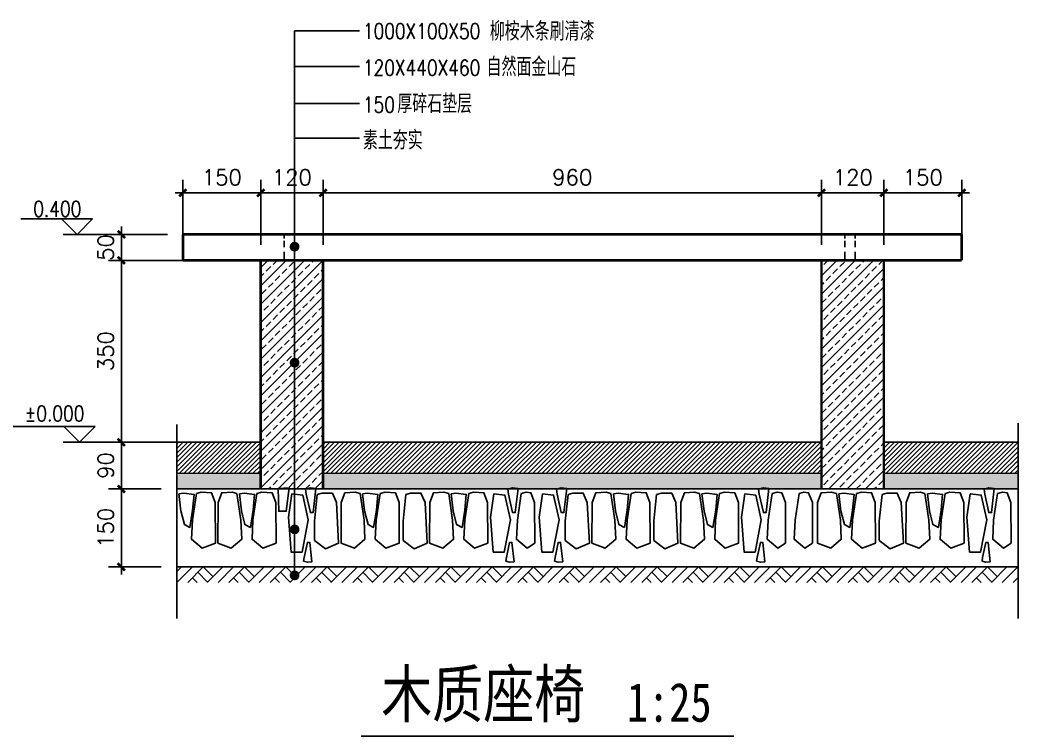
# Model space of a CAD drawing. Extents: x 1035948 to 1665131, y -158296 to 142149.
# Drawn here: x 1200667 to 1202591, y 12852 to 14230 of the extents above; entities that cross this region are included whole.
import ezdxf
from ezdxf.enums import TextEntityAlignment as Align

# ---------------------------------------------------------------- set-up
doc = ezdxf.new("R2010")
doc.units = 0
doc.header["$LTSCALE"] = 200
doc.header["$MEASUREMENT"] = 0
doc.layers.get('0').update_dxf_attribs({"linetype": 'CONTINUOUS'})
doc.layers.get('DEFPOINTS').update_dxf_attribs({"linetype": 'CONTINUOUS'})
for name, color, linetype in [('HATCH', 7, 'CONTINUOUS'), ('LAYER5', 5, 'CONTINUOUS'), ('PUB_DIM', 3, 'CONTINUOUS'), ('PUB_TEXT', 7, 'CONTINUOUS'), ('PUB_WALL', 255, 'CONTINUOUS'), ('WALL', 7, 'CONTINUOUS'), ('ZUODENG', 2, 'CONTINUOUS')]:
    doc.layers.add(name, color=color, linetype=linetype)
doc.styles.add('_SIMPLEX', font='SIMPLEX.shx', dxfattribs={"width": 0.6})
doc.styles.add('DIM_FONT', font='SIMPLEX.shx', dxfattribs={"width": 0.8})
doc.styles.add('HZ', font='simplex.shx', dxfattribs={"bigfont": 'hztxt.shx'})
doc.styles.add('仿宋', font='simfang0.ttf')
doc.dimstyles.new('DIMN10', dxfattribs={"dimscale": 0.1, "dimtxt": 300, "dimasz": 1, "dimexe": 250, "dimexo": 300, "dimgap": 150, "dimtad": 1, "dimdec": 0, "dimzin": 0, "dimdsep": 46, "dimtxsty": 'DIM_FONT', "dimblk": '_DIMX', "dimcen": 0.09, "dimclrt": 7, "dimadec": 0, "dimazin": 0, "dimtfac": 1, "dimtdec": 0, "dimtix": 1, "dimtmove": 2, "dimatfit": 3, "dimldrblk": '_DIMX', "dimfxl": 0, "dimtolj": 1, "dimtzin": 0, "dimarcsym": 0})

# ---------------------------------------------------------------- blocks, each defined once
blk = doc.blocks.new('_DIMX')
blk.add_line((-150, 0), (150, 0))
at = {"const_width": 50}
blk.add_lwpolyline([(-70, -70), (70, 70)], dxfattribs=at)
blk = doc.blocks.new('*D686')
at = {"layer": 'DEFPOINTS', "color": 0}
for p in [(1200969.1, 13417.3), (1200862.3, 13327.3), (1200969.1, 13327.3)]:
    blk.add_point(p, dxfattribs=at)
at = {"layer": 'PUB_DIM', "color": 0, "lineweight": -2}
for p, q in [((1200939.1, 13417.3), (1200837.3, 13417.3)), ((1200862.3, 13417.2), (1200862.3, 13327.4)), ((1200939.1, 13327.3), (1200837.3, 13327.3))]:
    blk.add_line(p, q, dxfattribs=at)
at = {"layer": 'PUB_DIM', "color": 0, "lineweight": -2, "xscale": 0.1, "yscale": 0.1, "zscale": 0.1}
for p, rotation in [((1200862.3, 13417.3), 90.00000000166753), ((1200862.3, 13327.3), 270.0000000016675)]:
    blk.add_blockref('_DIMX', p, dxfattribs=dict(at, rotation=rotation))
at = {"layer": 'PUB_DIM', "color": 7, "insert": (1200832.3, 13372.3), "char_height": 30, "attachment_point": 5, "rotation": 90, "style": 'HZ'}
blk.add_mtext('\\A1;90', dxfattribs=at)
blk = doc.blocks.new('*D685')
at = {"layer": 'DEFPOINTS', "color": 0}
for p in [(1200862.3, 13767.3), (1201130.9, 13767.3), (1201130.9, 13417.3)]:
    blk.add_point(p, dxfattribs=at)
at = {"layer": 'PUB_DIM', "color": 0, "lineweight": -2}
for p, q in [((1201100.9, 13767.3), (1200837.3, 13767.3)), ((1200862.3, 13417.4), (1200862.3, 13767.2)), ((1201100.9, 13417.3), (1200837.3, 13417.3))]:
    blk.add_line(p, q, dxfattribs=at)
at = {"layer": 'PUB_DIM', "color": 0, "lineweight": -2, "xscale": 0.1, "yscale": 0.1, "zscale": 0.1}
for p, rotation in [((1200862.3, 13767.3), 90), ((1200862.3, 13417.3), 270)]:
    blk.add_blockref('_DIMX', p, dxfattribs=dict(at, rotation=rotation))
at = {"layer": 'PUB_DIM', "color": 7, "insert": (1200832.3, 13592.3), "char_height": 30, "attachment_point": 5, "rotation": 90, "style": 'HZ'}
blk.add_mtext('\\A1;350', dxfattribs=at)
blk = doc.blocks.new('*D640')
at = {"layer": 'DEFPOINTS', "color": 0}
for p in [(1200969.1, 13327.3), (1200862.3, 13177.3), (1200969.1, 13177.3)]:
    blk.add_point(p, dxfattribs=at)
at = {"layer": 'PUB_DIM', "color": 0, "lineweight": -2}
for p, q in [((1200939.1, 13327.3), (1200837.3, 13327.3)), ((1200862.3, 13327.2), (1200862.3, 13177.4)), ((1200939.1, 13177.3), (1200837.3, 13177.3))]:
    blk.add_line(p, q, dxfattribs=at)
at = {"layer": 'PUB_DIM', "color": 0, "lineweight": -2, "xscale": 0.1, "yscale": 0.1, "zscale": 0.1}
for p, rotation in [((1200862.3, 13327.3), 90), ((1200862.3, 13177.3), 270)]:
    blk.add_blockref('_DIMX', p, dxfattribs=dict(at, rotation=rotation))
at = {"layer": 'PUB_DIM', "color": 7, "insert": (1200832.3, 13252.3), "char_height": 30, "attachment_point": 5, "rotation": 90, "style": 'HZ'}
blk.add_mtext('\\A1;150', dxfattribs=at)
blk = doc.blocks.new('*D639')
at = {"layer": 'DEFPOINTS', "color": 0}
for p in [(1202480.9, 13897.2), (1202330.9, 13767.3), (1202480.9, 13767.3)]:
    blk.add_point(p, dxfattribs=at)
at = {"layer": 'PUB_DIM', "color": 0, "lineweight": -2}
for p, q in [((1202330.9, 13797.3), (1202330.9, 13922.2)), ((1202480.9, 13797.3), (1202480.9, 13922.2)), ((1202331, 13897.2), (1202480.8, 13897.2))]:
    blk.add_line(p, q, dxfattribs=at)
at = {"layer": 'PUB_DIM', "color": 0, "lineweight": -2, "xscale": 0.1, "yscale": 0.1, "zscale": 0.1, "rotation": 180}
blk.add_blockref('_DIMX', (1202330.9, 13897.2), dxfattribs=at)
at = {"layer": 'PUB_DIM', "color": 0, "lineweight": -2, "xscale": 0.1, "yscale": 0.1, "zscale": 0.1}
blk.add_blockref('_DIMX', (1202480.9, 13897.2), dxfattribs=at)
at = {"layer": 'PUB_DIM', "color": 7, "insert": (1202405.9, 13927.2), "char_height": 30, "attachment_point": 5, "style": 'HZ'}
blk.add_mtext('\\A1;150', dxfattribs=at)
blk = doc.blocks.new('*D638')
at = {"layer": 'DEFPOINTS', "color": 0}
for p in [(1202330.9, 13897.2), (1202210.9, 13767.3), (1202330.9, 13767.3)]:
    blk.add_point(p, dxfattribs=at)
at = {"layer": 'PUB_DIM', "color": 0, "lineweight": -2}
for p, q in [((1202210.9, 13797.3), (1202210.9, 13922.2)), ((1202330.9, 13797.3), (1202330.9, 13922.2)), ((1202211, 13897.2), (1202330.8, 13897.2))]:
    blk.add_line(p, q, dxfattribs=at)
at = {"layer": 'PUB_DIM', "color": 0, "lineweight": -2, "xscale": 0.1, "yscale": 0.1, "zscale": 0.1, "rotation": 180}
blk.add_blockref('_DIMX', (1202210.9, 13897.2), dxfattribs=at)
at = {"layer": 'PUB_DIM', "color": 0, "lineweight": -2, "xscale": 0.1, "yscale": 0.1, "zscale": 0.1}
blk.add_blockref('_DIMX', (1202330.9, 13897.2), dxfattribs=at)
at = {"layer": 'PUB_DIM', "color": 7, "insert": (1202270.9, 13927.2), "char_height": 30, "attachment_point": 5, "style": 'HZ'}
blk.add_mtext('\\A1;120', dxfattribs=at)
blk = doc.blocks.new('*D637')
at = {"layer": 'DEFPOINTS', "color": 0}
for p in [(1202210.9, 13897.2), (1201250.9, 13767.3), (1202210.9, 13767.3)]:
    blk.add_point(p, dxfattribs=at)
at = {"layer": 'PUB_DIM', "color": 0, "lineweight": -2}
for p, q in [((1201250.9, 13797.3), (1201250.9, 13922.2)), ((1202210.9, 13797.3), (1202210.9, 13922.2)), ((1201251, 13897.2), (1202210.8, 13897.2))]:
    blk.add_line(p, q, dxfattribs=at)
at = {"layer": 'PUB_DIM', "color": 0, "lineweight": -2, "xscale": 0.1, "yscale": 0.1, "zscale": 0.1, "rotation": 180}
blk.add_blockref('_DIMX', (1201250.9, 13897.2), dxfattribs=at)
at = {"layer": 'PUB_DIM', "color": 0, "lineweight": -2, "xscale": 0.1, "yscale": 0.1, "zscale": 0.1}
blk.add_blockref('_DIMX', (1202210.9, 13897.2), dxfattribs=at)
at = {"layer": 'PUB_DIM', "color": 7, "insert": (1201730.9, 13927.2), "char_height": 30, "attachment_point": 5, "style": 'HZ'}
blk.add_mtext('\\A1;960', dxfattribs=at)
blk = doc.blocks.new('*D636')
at = {"layer": 'DEFPOINTS', "color": 0}
for p in [(1201250.9, 13897.2), (1201130.9, 13767.3), (1201250.9, 13767.3)]:
    blk.add_point(p, dxfattribs=at)
at = {"layer": 'PUB_DIM', "color": 0, "lineweight": -2}
for p, q in [((1201130.9, 13797.3), (1201130.9, 13922.2)), ((1201250.9, 13797.3), (1201250.9, 13922.2)), ((1201131, 13897.2), (1201250.8, 13897.2))]:
    blk.add_line(p, q, dxfattribs=at)
at = {"layer": 'PUB_DIM', "color": 0, "lineweight": -2, "xscale": 0.1, "yscale": 0.1, "zscale": 0.1, "rotation": 180}
blk.add_blockref('_DIMX', (1201130.9, 13897.2), dxfattribs=at)
at = {"layer": 'PUB_DIM', "color": 0, "lineweight": -2, "xscale": 0.1, "yscale": 0.1, "zscale": 0.1}
blk.add_blockref('_DIMX', (1201250.9, 13897.2), dxfattribs=at)
at = {"layer": 'PUB_DIM', "color": 7, "insert": (1201190.9, 13927.2), "char_height": 30, "attachment_point": 5, "style": 'HZ'}
blk.add_mtext('\\A1;120', dxfattribs=at)
blk = doc.blocks.new('*D635')
at = {"layer": 'DEFPOINTS', "color": 0}
for p in [(1200980.9, 13817.3), (1200862.3, 13767.3), (1200980.9, 13767.3)]:
    blk.add_point(p, dxfattribs=at)
at = {"layer": 'PUB_DIM', "color": 0, "lineweight": -2}
for p, q in [((1200950.9, 13817.3), (1200837.3, 13817.3)), ((1200862.3, 13817.4), (1200862.3, 13817.5)), ((1200862.3, 13817.3), (1200862.3, 13767.3)), ((1200950.9, 13767.3), (1200837.3, 13767.3)), ((1200862.3, 13767.2), (1200862.3, 13767.1))]:
    blk.add_line(p, q, dxfattribs=at)
at = {"layer": 'PUB_DIM', "color": 0, "lineweight": -2, "xscale": 0.1, "yscale": 0.1, "zscale": 0.1}
for p, rotation in [((1200862.3, 13817.3), 270), ((1200862.3, 13767.3), 90)]:
    blk.add_blockref('_DIMX', p, dxfattribs=dict(at, rotation=rotation))
at = {"layer": 'PUB_DIM', "color": 7, "insert": (1200832.3, 13792.3), "char_height": 30, "attachment_point": 5, "rotation": 90, "style": 'HZ'}
blk.add_mtext('\\A1;50', dxfattribs=at)
blk = doc.blocks.new('*D634')
at = {"layer": 'DEFPOINTS', "color": 0}
for p in [(1201130.9, 13897.2), (1200980.9, 13767.3), (1201130.9, 13767.3)]:
    blk.add_point(p, dxfattribs=at)
at = {"layer": 'PUB_DIM', "color": 0, "lineweight": -2}
for p, q in [((1200980.9, 13797.3), (1200980.9, 13922.2)), ((1201130.9, 13797.3), (1201130.9, 13922.2)), ((1200981, 13897.2), (1201130.8, 13897.2))]:
    blk.add_line(p, q, dxfattribs=at)
at = {"layer": 'PUB_DIM', "color": 0, "lineweight": -2, "xscale": 0.1, "yscale": 0.1, "zscale": 0.1, "rotation": 180}
blk.add_blockref('_DIMX', (1200980.9, 13897.2), dxfattribs=at)
at = {"layer": 'PUB_DIM', "color": 0, "lineweight": -2, "xscale": 0.1, "yscale": 0.1, "zscale": 0.1}
blk.add_blockref('_DIMX', (1201130.9, 13897.2), dxfattribs=at)
at = {"layer": 'PUB_DIM', "color": 7, "insert": (1201055.9, 13927.2), "char_height": 30, "attachment_point": 5, "style": 'HZ'}
blk.add_mtext('\\A1;150', dxfattribs=at)

msp = doc.modelspace()

# ---------------------------------------------------------------- hatches: boundary and pattern name
at = {"layer": 'HATCH'}
h = msp.add_hatch(dxfattribs=at)
h.set_pattern_fill('ANSI33', color=256, scale=100, style=0)
h.set_pattern_definition([(45, (1208716.038, -16597.348), (-17.67767, 17.67767), []), (45, (1208733.716, -16597.348), (-17.67767, 17.67767), [12.5, -6.25])])
h.paths.add_polyline_path([(1201195.99092, 13327.34891), (1201250.8855, 13327.34891), (1201250.8855, 13767.34891), (1201195.99092, 13767.34891), (1201195.99092, 13577.23456, -0.4142135889), (1201202.92108, 13570.3044, -0.4142135895), (1201195.99092, 13563.37424)])
h.paths.add_polyline_path([(1201130.8855, 13327.34891), (1201195.99092, 13327.34891), (1201195.99092, 13563.37424, -0.4142135353), (1201189.06076, 13570.3044, -0.4142135359), (1201195.99092, 13577.23456), (1201195.99092, 13767.34891), (1201130.8855, 13767.34891)])
h.paths.add_polyline_path([(1202210.8855, 13327.34891), (1202330.8855, 13327.34891), (1202330.8855, 13767.34891), (1202210.8855, 13767.34891)])
h = msp.add_hatch(dxfattribs=at)
h.set_pattern_fill('ANSI31', color=256, scale=50, style=0)
h.set_pattern_definition([(45, (1133671.432, -13675.7534), (-4.4194174, 4.4194174), [])])
h.paths.add_polyline_path([(1201250.8855, 13417.34891), (1201250.8855, 13357.34891), (1202210.8855, 13357.34891), (1202210.8855, 13417.34891)])
h.paths.add_polyline_path([(1202330.8855, 13417.34891), (1202330.8855, 13357.34891), (1202589.75415, 13357.34891), (1202589.75415, 13417.34891)])
h.paths.add_polyline_path([(1200969.07143, 13417.34891), (1200969.07143, 13357.34891), (1201130.8855, 13357.34891), (1201130.8855, 13417.34891)])
h = msp.add_hatch(dxfattribs=at)
h.set_pattern_fill('AR-SAND', color=256, scale=10, style=0)
h.set_pattern_definition([(37.5, (1133671.432, -13715.753), (-0.6299336, 19.2682377), [0, -15.2, 0, -17, 0, -16.25]), (7.5, (1133671.432, -13715.753), (17.697767, 28.221461), [0, -8.2, 0, -13.7, 0, -5.25]), (327.5, (1133659.132, -13715.753), (31.1414186, 0.0565905), [0, -5, 0, -18, 0, -23.5]), (317.5, (1133659.132, -13715.753), (30.061266, 8.776756), [0, -2.5, 0, -11.8, 0, -13.5])])
h.paths.add_polyline_path([(1201250.8855, 13327.34891), (1202210.8855, 13327.34891), (1202210.8855, 13359.34891), (1201250.8855, 13359.34891)])
h.paths.add_polyline_path([(1200969.07143, 13327.34891), (1201130.8855, 13327.34891), (1201130.8855, 13359.34891), (1200969.07143, 13359.34891)])
h.paths.add_polyline_path([(1202330.8855, 13327.34891), (1202589.75415, 13327.34891), (1202589.75415, 13359.34891), (1202330.8855, 13359.34891)])
at = {"layer": 'WALL'}
for points in [[(1201202.92108, 13793.56794, 1), (1201189.06076, 13793.56794, 1)], [(1201202.92108, 13570.3044, 1), (1201189.06076, 13570.3044, 1)], [(1201202.92108, 13249.53188, 1), (1201189.06076, 13249.53188, 1)], [(1201202.92108, 13160.96293, 1), (1201189.06076, 13160.96293, 1)]]:
    msp.add_hatch(color=256, dxfattribs=at).paths.add_polyline_path(points)

# ---------------------------------------------------------------- linework, layer by layer
at = {"const_width": 3}
for points in [[(1200969.07143, 13417.34891), (1201130.8855, 13417.34891)], [(1201250.8855, 13417.34891), (1202210.8855, 13417.34891)], [(1202330.8855, 13417.34891), (1202589.75415, 13417.34891)], [(1200969.07143, 13357.34891), (1201130.8855, 13357.34891)], [(1201250.8855, 13357.34891), (1202210.8855, 13357.34891)], [(1202330.8855, 13357.34891), (1202589.75415, 13357.34891)], [(1200969.07143, 13327.34891), (1202589.75415, 13327.34891)], [(1200969.07143, 13177.34891), (1202589.75415, 13177.34891)]]:
    msp.add_lwpolyline(points, dxfattribs=at)
at = {"layer": 'HATCH'}
for p, q in [((1201175.60027, 13817.34891), (1201175.60027, 13809.16486)), ((1201195.60027, 13817.34891), (1201195.60027, 13809.16486)), ((1202255.60027, 13817.34891), (1202255.60027, 13809.16486)), ((1202275.60027, 13817.34891), (1202275.60027, 13809.16486)), ((1201175.60027, 13804.7895), (1201175.60027, 13792.75727)), ((1201195.60027, 13804.7895), (1201195.60027, 13792.75727)), ((1202255.60027, 13804.7895), (1202255.60027, 13792.75727)), ((1202275.60027, 13804.7895), (1202275.60027, 13792.75727)), ((1201175.60027, 13783.56878), (1201175.60027, 13767.34891)), ((1201195.60027, 13783.56878), (1201195.60027, 13767.34891)), ((1202255.60027, 13783.56878), (1202255.60027, 13767.34891)), ((1202275.60027, 13783.56878), (1202275.60027, 13767.34891)), ((1200969.07143, 13147.34891), (1200999.07143, 13177.34891)), ((1200969.07143, 13168.34891), (1200978.07143, 13177.34891)), ((1200990.07143, 13147.34891), (1201020.07143, 13177.34891)), ((1201009.57143, 13166.84891), (1201028.32143, 13148.09891)), ((1201020.07143, 13177.34891), (1201038.82143, 13158.59891)), ((1201027.57143, 13147.34891), (1201057.57143, 13177.34891)), ((1201048.57143, 13147.34891), (1201078.57143, 13177.34891)), ((1201069.57143, 13147.34891), (1201099.57143, 13177.34891)), ((1201089.07143, 13166.84891), (1201107.82143, 13148.09891)), ((1201099.57143, 13177.34891), (1201118.32143, 13158.59891)), ((1201107.07143, 13147.34891), (1201137.07143, 13177.34891)), ((1201128.07143, 13147.34891), (1201158.07143, 13177.34891)), ((1201149.07143, 13147.34891), (1201179.07143, 13177.34891)), ((1201168.57143, 13166.84891), (1201187.32143, 13148.09891)), ((1201179.07143, 13177.34891), (1201197.82143, 13158.59891)), ((1201186.57143, 13147.34891), (1201216.57143, 13177.34891)), ((1201207.57143, 13147.34891), (1201237.57143, 13177.34891)), ((1201228.57143, 13147.34891), (1201258.57143, 13177.34891)), ((1201248.07143, 13166.84891), (1201266.82143, 13148.09891)), ((1201258.57143, 13177.34891), (1201277.32143, 13158.59891)), ((1201266.07143, 13147.34891), (1201296.07143, 13177.34891)), ((1201287.07143, 13147.34891), (1201317.07143, 13177.34891)), ((1201308.07143, 13147.34891), (1201338.07143, 13177.34891)), ((1201327.57143, 13166.84891), (1201346.32143, 13148.09891)), ((1201338.07143, 13177.34891), (1201356.82143, 13158.59891)), ((1201345.57143, 13147.34891), (1201375.57143, 13177.34891)), ((1201366.57143, 13147.34891), (1201396.57143, 13177.34891)), ((1201387.57143, 13147.34891), (1201417.57143, 13177.34891)), ((1201407.07143, 13166.84891), (1201425.82143, 13148.09891)), ((1201417.57143, 13177.34891), (1201436.32143, 13158.59891)), ((1201425.07143, 13147.34891), (1201455.07143, 13177.34891)), ((1201446.07143, 13147.34891), (1201476.07143, 13177.34891)), ((1201467.07143, 13147.34891), (1201497.07143, 13177.34891)), ((1201486.57143, 13166.84891), (1201505.32143, 13148.09891)), ((1201497.07143, 13177.34891), (1201515.82143, 13158.59891)), ((1201504.57143, 13147.34891), (1201534.57143, 13177.34891)), ((1201525.57143, 13147.34891), (1201555.57143, 13177.34891)), ((1201546.57143, 13147.34891), (1201576.57143, 13177.34891)), ((1201566.07143, 13166.84891), (1201584.82143, 13148.09891)), ((1201576.57143, 13177.34891), (1201595.32143, 13158.59891)), ((1201584.07143, 13147.34891), (1201614.07143, 13177.34891)), ((1201605.07143, 13147.34891), (1201635.07143, 13177.34891)), ((1201626.07143, 13147.34891), (1201656.07143, 13177.34891)), ((1201645.57143, 13166.84891), (1201664.32143, 13148.09891)), ((1201656.07143, 13177.34891), (1201674.82143, 13158.59891)), ((1201663.57143, 13147.34891), (1201693.57143, 13177.34891)), ((1201684.57143, 13147.34891), (1201714.57143, 13177.34891)), ((1201705.57143, 13147.34891), (1201735.57143, 13177.34891)), ((1201725.07143, 13166.84891), (1201743.82143, 13148.09891)), ((1201735.57143, 13177.34891), (1201754.32143, 13158.59891)), ((1201743.07143, 13147.34891), (1201773.07143, 13177.34891)), ((1201764.07143, 13147.34891), (1201794.07143, 13177.34891)), ((1201785.07143, 13147.34891), (1201815.07143, 13177.34891)), ((1201804.57143, 13166.84891), (1201823.32143, 13148.09891)), ((1201815.07143, 13177.34891), (1201833.82143, 13158.59891)), ((1201822.57143, 13147.34891), (1201852.57143, 13177.34891)), ((1201843.57143, 13147.34891), (1201873.57143, 13177.34891)), ((1201864.57143, 13147.34891), (1201894.57143, 13177.34891)), ((1201884.07143, 13166.84891), (1201902.82143, 13148.09891)), ((1201894.57143, 13177.34891), (1201913.32143, 13158.59891)), ((1201902.07143, 13147.34891), (1201932.07143, 13177.34891)), ((1201923.07143, 13147.34891), (1201953.07143, 13177.34891)), ((1201944.07143, 13147.34891), (1201974.07143, 13177.34891)), ((1201963.57143, 13166.84891), (1201982.32143, 13148.09891)), ((1201974.07143, 13177.34891), (1201992.82143, 13158.59891)), ((1201981.57143, 13147.34891), (1202011.57143, 13177.34891)), ((1202002.57143, 13147.34891), (1202032.57143, 13177.34891)), ((1202023.57143, 13147.34891), (1202053.57143, 13177.34891)), ((1202043.07143, 13166.84891), (1202061.82143, 13148.09891)), ((1202053.57143, 13177.34891), (1202072.32143, 13158.59891)), ((1202061.07143, 13147.34891), (1202091.07143, 13177.34891)), ((1202082.07143, 13147.34891), (1202112.07143, 13177.34891)), ((1202103.07143, 13147.34891), (1202133.07143, 13177.34891)), ((1202122.57143, 13166.84891), (1202141.32143, 13148.09891)), ((1202133.07143, 13177.34891), (1202151.82143, 13158.59891)), ((1202140.57143, 13147.34891), (1202170.57143, 13177.34891)), ((1202161.57143, 13147.34891), (1202191.57143, 13177.34891)), ((1202182.57143, 13147.34891), (1202212.57143, 13177.34891)), ((1202202.07143, 13166.84891), (1202220.82143, 13148.09891)), ((1202212.57143, 13177.34891), (1202231.32143, 13158.59891)), ((1202220.07143, 13147.34891), (1202250.07143, 13177.34891)), ((1202241.07143, 13147.34891), (1202271.07143, 13177.34891)), ((1202262.07143, 13147.34891), (1202292.07143, 13177.34891)), ((1202281.57143, 13166.84891), (1202300.32143, 13148.09891)), ((1202292.07143, 13177.34891), (1202310.82143, 13158.59891)), ((1202299.57143, 13147.34891), (1202329.57143, 13177.34891)), ((1202320.57143, 13147.34891), (1202350.57143, 13177.34891)), ((1202341.57143, 13147.34891), (1202371.57143, 13177.34891)), ((1202361.07143, 13166.84891), (1202379.82143, 13148.09891)), ((1202371.57143, 13177.34891), (1202390.32143, 13158.59891)), ((1202379.07143, 13147.34891), (1202409.07143, 13177.34891)), ((1202400.07143, 13147.34891), (1202430.07143, 13177.34891)), ((1202421.07143, 13147.34891), (1202451.07143, 13177.34891)), ((1202440.57143, 13166.84891), (1202459.32143, 13148.09891)), ((1202451.07143, 13177.34891), (1202469.82143, 13158.59891)), ((1202458.57143, 13147.34891), (1202488.57143, 13177.34891)), ((1202479.57143, 13147.34891), (1202509.57143, 13177.34891)), ((1202500.57143, 13147.34891), (1202530.57143, 13177.34891)), ((1202520.07143, 13166.84891), (1202538.82143, 13148.09891)), ((1202530.57143, 13177.34891), (1202549.32143, 13158.59891)), ((1202538.07143, 13147.34891), (1202568.07143, 13177.34891)), ((1202559.07143, 13147.34891), (1202589.07143, 13177.34891)), ((1200999.07143, 13156.34891), (1201008.07143, 13147.34891)), ((1201078.57143, 13156.34891), (1201087.57143, 13147.34891)), ((1201158.07143, 13156.34891), (1201167.07143, 13147.34891)), ((1201237.57143, 13156.34891), (1201246.57143, 13147.34891)), ((1201317.07143, 13156.34891), (1201326.07143, 13147.34891)), ((1201396.57143, 13156.34891), (1201405.57143, 13147.34891)), ((1201476.07143, 13156.34891), (1201485.07143, 13147.34891)), ((1201555.57143, 13156.34891), (1201564.57143, 13147.34891)), ((1201635.07143, 13156.34891), (1201644.07143, 13147.34891)), ((1201714.57143, 13156.34891), (1201723.57143, 13147.34891)), ((1201794.07143, 13156.34891), (1201803.07143, 13147.34891)), ((1201873.57143, 13156.34891), (1201882.57143, 13147.34891)), ((1201953.07143, 13156.34891), (1201962.07143, 13147.34891)), ((1202032.57143, 13156.34891), (1202041.57143, 13147.34891)), ((1202112.07143, 13156.34891), (1202121.07143, 13147.34891)), ((1202191.57143, 13156.34891), (1202200.57143, 13147.34891)), ((1202271.07143, 13156.34891), (1202280.07143, 13147.34891)), ((1202350.57143, 13156.34891), (1202359.57143, 13147.34891)), ((1202430.07143, 13156.34891), (1202439.07143, 13147.34891)), ((1202509.57143, 13156.34891), (1202518.57143, 13147.34891)), ((1202580.07143, 13147.34891), (1202589.75415, 13157.03163))]:
    msp.add_line(p, q, dxfattribs=at)
for points in [[(1200973.14249, 13318.10581), (1200977.1131, 13285.034), (1200983.73089, 13258.57655), (1200994.31929, 13253.28503), (1200999.61349, 13286.35689), (1201002.26059, 13316.78297), (1200982.4073, 13319.4287)], [(1201006.99188, 13318.67608), (1200999.34025, 13267.38065), (1200997.64375, 13230.37903), (1201018.07132, 13213.5513), (1201043.67706, 13222.9714), (1201043.28538, 13301.12086), (1201036.20067, 13319.98539), (1201016.36822, 13320.8947)], [(1201084.93191, 13318.67608), (1201092.58353, 13267.38065), (1201094.28004, 13230.37903), (1201073.85246, 13213.5513), (1201048.24673, 13222.9714), (1201048.63841, 13301.12086), (1201055.72312, 13319.98539), (1201075.55557, 13320.8947)], [(1201089.66327, 13318.10581), (1201093.63388, 13285.034), (1201100.25167, 13258.57655), (1201110.84007, 13253.28503), (1201116.13427, 13286.35689), (1201118.78137, 13316.78297), (1201098.92808, 13319.4287)], [(1201123.51266, 13318.67608), (1201115.86103, 13267.38065), (1201114.16453, 13230.37903), (1201134.5921, 13213.5513), (1201160.19784, 13222.9714), (1201159.80616, 13301.12086), (1201152.72145, 13319.98539), (1201132.889, 13320.8947)], [(1201164.1712, 13328.07939), (1201185.348, 13329.40223), (1201180.0538, 13284.42453), (1201165.49472, 13284.42453)], [(1201190.6422, 13318.10581), (1201211.819, 13315.46008), (1201222.40739, 13267.83665), (1201210.49541, 13205.6616), (1201189.31861, 13205.6616), (1201184.02441, 13273.12811)], [(1201217.11319, 13326.75649), (1201226.37801, 13329.40223), (1201236.96641, 13328.07939), (1201231.67221, 13281.7788), (1201226.37801, 13281.7788), (1201218.43671, 13317.4964)], [(1201239.6135, 13316.78297), (1201234.31931, 13265.19091), (1201234.31931, 13228.15042), (1201255.49617, 13212.27596), (1201280.64358, 13222.85895), (1201276.67297, 13300.90846), (1201268.73167, 13319.4287), (1201248.87839, 13319.4287)], [(1201322.2365, 13318.67608), (1201329.88812, 13267.38065), (1201331.58463, 13230.37903), (1201311.15705, 13213.5513), (1201285.55132, 13222.9714), (1201285.943, 13301.12086), (1201293.02771, 13319.98539), (1201312.86016, 13320.8947)], [(1201326.96786, 13318.10581), (1201330.93848, 13285.034), (1201337.55626, 13258.57655), (1201348.14466, 13253.28503), (1201353.43886, 13286.35689), (1201356.08596, 13316.78297), (1201336.23267, 13319.4287)], [(1201360.81725, 13318.67608), (1201353.16562, 13267.38065), (1201351.46912, 13230.37903), (1201371.89669, 13213.5513), (1201397.50243, 13222.9714), (1201397.11075, 13301.12086), (1201390.02604, 13319.98539), (1201370.19359, 13320.8947)], [(1201410.13164, 13316.78297), (1201404.83744, 13265.19091), (1201404.83744, 13228.15042), (1201426.01431, 13212.27596), (1201451.16172, 13222.85895), (1201447.19111, 13300.90846), (1201439.24981, 13319.4287), (1201419.39653, 13319.4287)], [(1201492.75463, 13318.67608), (1201500.40626, 13267.38065), (1201502.10276, 13230.37903), (1201481.67519, 13213.5513), (1201456.06946, 13222.9714), (1201456.46113, 13301.12086), (1201463.54585, 13319.98539), (1201483.3783, 13320.8947)], [(1201497.486, 13318.10581), (1201501.45661, 13285.034), (1201508.0744, 13258.57655), (1201518.6628, 13253.28503), (1201523.95699, 13286.35689), (1201526.60409, 13316.78297), (1201506.75081, 13319.4287)], [(1201531.33539, 13318.67608), (1201523.68376, 13267.38065), (1201521.98726, 13230.37903), (1201542.41483, 13213.5513), (1201568.02056, 13222.9714), (1201567.62889, 13301.12086), (1201560.54417, 13319.98539), (1201540.71173, 13320.8947)], [(1201579.99153, 13318.10581), (1201601.16832, 13315.46008), (1201611.75672, 13267.83665), (1201599.84474, 13205.6616), (1201578.66794, 13205.6616), (1201573.37374, 13273.12811)], [(1201606.46252, 13326.75649), (1201615.72734, 13329.40223), (1201626.31573, 13328.07939), (1201621.02153, 13281.7788), (1201615.72734, 13281.7788), (1201607.78604, 13317.4964)], [(1201632.68964, 13318.67608), (1201625.03801, 13267.38065), (1201623.34151, 13230.37903), (1201643.76908, 13213.5513), (1201658.56639, 13222.9714), (1201658.17471, 13301.12086), (1201651.09, 13319.98539), (1201642.06598, 13320.8947)], [(1201673.76544, 13318.10581), (1201694.94224, 13315.46008), (1201705.53064, 13267.83665), (1201693.61865, 13205.6616), (1201672.44186, 13205.6616), (1201667.14766, 13273.12811)], [(1201700.23644, 13326.75649), (1201709.50125, 13329.40223), (1201720.08965, 13328.07939), (1201714.79545, 13281.7788), (1201709.50125, 13281.7788), (1201701.55995, 13317.4964)], [(1201722.73675, 13316.78297), (1201717.44255, 13265.19091), (1201717.44255, 13228.15042), (1201738.61942, 13212.27596), (1201763.76683, 13222.85895), (1201759.79621, 13300.90846), (1201751.85491, 13319.4287), (1201732.00163, 13319.4287)], [(1201805.35974, 13318.67608), (1201813.01137, 13267.38065), (1201814.70787, 13230.37903), (1201794.2803, 13213.5513), (1201768.67456, 13222.9714), (1201769.06624, 13301.12086), (1201776.15095, 13319.98539), (1201795.9834, 13320.8947)], [(1201810.0911, 13318.10581), (1201814.06172, 13285.034), (1201820.6795, 13258.57655), (1201831.2679, 13253.28503), (1201836.5621, 13286.35689), (1201839.2092, 13316.78297), (1201819.35592, 13319.4287)], [(1201843.94049, 13318.67608), (1201836.28887, 13267.38065), (1201834.59236, 13230.37903), (1201855.01994, 13213.5513), (1201880.62567, 13222.9714), (1201880.23399, 13301.12086), (1201873.14928, 13319.98539), (1201853.31683, 13320.8947)], [(1201893.25489, 13316.78297), (1201887.96069, 13265.19091), (1201887.96069, 13228.15042), (1201909.13755, 13212.27596), (1201934.28496, 13222.85895), (1201930.31435, 13300.90846), (1201922.37305, 13319.4287), (1201902.51977, 13319.4287)], [(1201975.87788, 13318.67608), (1201983.5295, 13267.38065), (1201985.22601, 13230.37903), (1201964.79843, 13213.5513), (1201939.1927, 13222.9714), (1201939.58438, 13301.12086), (1201946.66909, 13319.98539), (1201966.50154, 13320.8947)], [(1201980.60924, 13318.10581), (1201984.57986, 13285.034), (1201991.19764, 13258.57655), (1202001.78604, 13253.28503), (1202007.08024, 13286.35689), (1202009.72734, 13316.78297), (1201989.87405, 13319.4287)], [(1202014.45863, 13318.67608), (1202006.807, 13267.38065), (1202005.1105, 13230.37903), (1202025.53807, 13213.5513), (1202051.14381, 13222.9714), (1202050.75213, 13301.12086), (1202043.66742, 13319.98539), (1202023.83497, 13320.8947)], [(1202063.11477, 13318.10581), (1202084.29157, 13315.46008), (1202094.87996, 13267.83665), (1202082.96798, 13205.6616), (1202061.79118, 13205.6616), (1202056.49699, 13273.12811)], [(1202089.58577, 13326.75649), (1202098.85058, 13329.40223), (1202109.43898, 13328.07939), (1202104.14478, 13281.7788), (1202098.85058, 13281.7788), (1202090.90928, 13317.4964)], [(1202115.81288, 13318.67608), (1202108.16126, 13267.38065), (1202106.46475, 13230.37903), (1202126.89233, 13213.5513), (1202141.68963, 13222.9714), (1202141.29796, 13301.12086), (1202134.21324, 13319.98539), (1202125.18922, 13320.8947)], [(1202167.7035, 13318.67608), (1202160.05188, 13267.38065), (1202158.35537, 13230.37903), (1202178.78295, 13213.5513), (1202193.58025, 13222.9714), (1202193.18858, 13301.12086), (1202186.10386, 13319.98539), (1202177.07984, 13320.8947)], [(1202239.59246, 13318.67608), (1202247.24409, 13267.38065), (1202248.94059, 13230.37903), (1202228.51302, 13213.5513), (1202202.90728, 13222.9714), (1202203.29896, 13301.12086), (1202210.38367, 13319.98539), (1202230.21612, 13320.8947)], [(1202244.32383, 13318.10581), (1202248.29444, 13285.034), (1202254.91222, 13258.57655), (1202265.50062, 13253.28503), (1202270.79482, 13286.35689), (1202273.44192, 13316.78297), (1202253.58864, 13319.4287)], [(1202278.17321, 13318.67608), (1202270.52159, 13267.38065), (1202268.82508, 13230.37903), (1202289.25266, 13213.5513), (1202314.85839, 13222.9714), (1202314.46671, 13301.12086), (1202307.382, 13319.98539), (1202287.54955, 13320.8947)], [(1202327.48761, 13316.78297), (1202322.19341, 13265.19091), (1202322.19341, 13228.15042), (1202343.37028, 13212.27596), (1202368.51769, 13222.85895), (1202364.54707, 13300.90846), (1202356.60577, 13319.4287), (1202336.75249, 13319.4287)], [(1202410.1106, 13318.67608), (1202417.76223, 13267.38065), (1202419.45873, 13230.37903), (1202399.03116, 13213.5513), (1202373.42542, 13222.9714), (1202373.8171, 13301.12086), (1202380.90181, 13319.98539), (1202400.73426, 13320.8947)], [(1202414.84196, 13318.10581), (1202418.81258, 13285.034), (1202425.43036, 13258.57655), (1202436.01876, 13253.28503), (1202441.31296, 13286.35689), (1202443.96006, 13316.78297), (1202424.10678, 13319.4287)], [(1202448.69135, 13318.67608), (1202441.03972, 13267.38065), (1202439.34322, 13230.37903), (1202459.77079, 13213.5513), (1202485.37653, 13222.9714), (1202484.98485, 13301.12086), (1202477.90014, 13319.98539), (1202458.06769, 13320.8947)], [(1202497.34749, 13318.10581), (1202518.52429, 13315.46008), (1202529.11269, 13267.83665), (1202517.2007, 13205.6616), (1202496.02391, 13205.6616), (1202490.72971, 13273.12811)], [(1202523.81849, 13326.75649), (1202533.0833, 13329.40223), (1202543.6717, 13328.07939), (1202538.3775, 13281.7788), (1202533.0833, 13281.7788), (1202525.142, 13317.4964)], [(1202550.04561, 13318.67608), (1202542.39398, 13267.38065), (1202540.69748, 13230.37903), (1202561.12505, 13213.5513), (1202575.92235, 13222.9714), (1202575.53068, 13301.12086), (1202568.44596, 13319.98539), (1202559.42194, 13320.8947)], [(1201213.40725, 13188.22095), (1201220.81911, 13186.10436), (1201229.28982, 13187.16263), (1201225.05446, 13224.2031), (1201220.81911, 13224.2031), (1201214.46607, 13195.62903)], [(1201602.75658, 13188.22095), (1201610.16843, 13186.10436), (1201618.63915, 13187.16263), (1201614.40379, 13224.2031), (1201610.16843, 13224.2031), (1201603.81539, 13195.62903)], [(1201696.5305, 13188.22095), (1201703.94235, 13186.10436), (1201712.41307, 13187.16263), (1201708.17771, 13224.2031), (1201703.94235, 13224.2031), (1201697.58931, 13195.62903)], [(1202085.87983, 13188.22095), (1202093.29168, 13186.10436), (1202101.7624, 13187.16263), (1202097.52704, 13224.2031), (1202093.29168, 13224.2031), (1202086.93864, 13195.62903)], [(1202520.11255, 13188.22095), (1202527.5244, 13186.10436), (1202535.99512, 13187.16263), (1202531.75976, 13224.2031), (1202527.5244, 13224.2031), (1202521.17136, 13195.62903)]]:
    msp.add_lwpolyline(points, close=True, dxfattribs=at)
at = {"layer": 'LAYER5', "linetype": 'Continuous'}
msp.add_line((1201324.43154, 12851.69447), (1202041.78065, 12851.69447), dxfattribs=at)
at = {"layer": 'PUB_DIM'}
for p, q in [((1200776.99029, 13847.34891), (1200668.99029, 13847.34891)), ((1200806.99029, 13847.34891), (1200746.99029, 13847.34891)), ((1200746.99029, 13847.34891), (1200776.99029, 13817.34891)), ((1200776.99029, 13817.34891), (1200806.99029, 13847.34891)), ((1200837.25736, 13817.34891), (1200750.49834, 13817.34891)), ((1200781.62988, 13447.34891), (1200643.9156, 13447.34891)), ((1200811.62988, 13447.34891), (1200751.62988, 13447.34891)), ((1200751.62988, 13447.34891), (1200781.62988, 13417.34891)), ((1200781.62988, 13417.34891), (1200811.62988, 13447.34891)), ((1200837.25736, 13417.34891), (1200750.49834, 13417.34891))]:
    msp.add_line(p, q, dxfattribs=at)
at = {"layer": 'PUB_TEXT'}
for p, q in [((1201195.99092, 14208.96953), (1201321.31828, 14208.96953)), ((1201195.99092, 14140.45759), (1201321.31828, 14140.45759)), ((1201195.99092, 14069.17294), (1201321.31828, 14069.17294)), ((1201195.99092, 14002.44985), (1201321.31828, 14002.44985)), ((1200969.07143, 13451.15039), (1200969.07143, 13077.89968)), ((1202589.75415, 13454.09213), (1202589.75415, 13077.87619))]:
    msp.add_line(p, q, dxfattribs=at)
at = {"layer": 'PUB_WALL', "const_width": 5}
for points in [[(1201189.06076, 13793.56794, 1), (1201202.92108, 13793.56794, 1)], [(1201189.06076, 13570.3044, 1), (1201202.92108, 13570.3044, 1)], [(1201189.06076, 13249.53188, 1), (1201202.92108, 13249.53188, 1)], [(1201189.06076, 13160.96293, 1), (1201202.92108, 13160.96293, 1)]]:
    msp.add_lwpolyline(points, format="xyb", close=True, dxfattribs=at)
at = {"layer": 'WALL'}
msp.add_line((1201195.99092, 13154.03277), (1201195.99092, 14208.96953), dxfattribs=at)
for centre in [(1201195.99092, 13793.56794), (1201195.99092, 13570.3044), (1201195.99092, 13249.53188), (1201195.99092, 13160.96293)]:
    msp.add_circle(centre, 6.93016, dxfattribs=at)
at = {"layer": 'ZUODENG', "const_width": 5}
for points in [[(1200980.8855, 13817.34891), (1200980.8855, 13767.34891)], [(1200980.8855, 13817.34891), (1202480.8855, 13817.34891)], [(1202480.8855, 13817.34891), (1202480.8855, 13767.34891)], [(1200980.8855, 13767.34891), (1202480.8855, 13767.34891)], [(1201130.8855, 13327.34891), (1201130.8855, 13767.34891)], [(1201250.8855, 13327.34891), (1201250.8855, 13767.34891)], [(1202210.8855, 13767.34891), (1202210.8855, 13327.34891)], [(1202330.8855, 13767.34891), (1202330.8855, 13327.34891)]]:
    msp.add_lwpolyline(points, dxfattribs=at)

# ---------------------------------------------------------------- texts
at = {"style": '_SIMPLEX', "width": 0.8}
for s, p in [('1000X100X50', (1201327.46926, 14193.59672)), ('120X440X460', (1201327.46926, 14123.04383)), ('150', (1201327.46926, 14051.91357))]:
    msp.add_text(s, height=30, dxfattribs=at).set_placement(p)
at = {"layer": 'PUB_DIM', "style": 'HZ', "width": 0.8}
for s, p in [('0.400', (1200738.93288, 13866.32023)), ('%%p0.000', (1200733.62047, 13472.44713))]:
    msp.add_text(s, height=30, dxfattribs=at).set_placement(p, align=Align.MIDDLE)
at = {"layer": 'PUB_TEXT', "width": 0.8}
for s, height, style, p in [('柳桉木条刷清漆', 36, 'HZ', (1201572.00244, 14190.20292)), ('自然面金山石', 36, 'HZ', (1201565.73549, 14121.8936)), ('厚碎石垫层', 36, 'HZ', (1201393.76096, 14050.76334)), ('素土夯实', 36, 'HZ', (1201327.64035, 13980.6311)), ('木质座椅', 90, '仿宋', (1201362.94254, 12887.53168)), ('1:25', 75, '仿宋', (1201835.83795, 12879.14767))]:
    msp.add_text(s, height=height, dxfattribs=dict(at, style=style)).set_placement(p)

# ---------------------------------------------------------------- dimensions: what is measured, and where the dimension line sits
at = {"layer": 'PUB_DIM'}
for p1, p2, distance, picture, middle in [((1200980.8855, 13767.34891), (1201130.8855, 13767.34891), 129.85772, '*D634', (1201055.8855, 13927.20664)), ((1201130.8855, 13767.34891), (1201250.8855, 13767.34891), 129.85772, '*D636', (1201190.8855, 13927.20664)), ((1201250.8855, 13767.34891), (1202210.8855, 13767.34891), 129.85772, '*D637', (1201730.8855, 13927.20664)), ((1202210.8855, 13767.34891), (1202330.8855, 13767.34891), 129.85772, '*D638', (1202270.8855, 13927.20664)), ((1202330.8855, 13767.34891), (1202480.8855, 13767.34891), 129.85772, '*D639', (1202405.8855, 13927.20664)), ((1200980.8855, 13817.34891), (1200980.8855, 13767.34891), -118.62814, '*D635', (1200832.25736, 13792.34891)), ((1201130.8855, 13417.34891), (1201130.8855, 13767.34891), 268.62814, '*D685', (1200832.25736, 13592.34891)), ((1200969.07143, 13417.34891), (1200969.07143, 13327.34891), -106.81407, '*D686', (1200832.25736, 13372.34891)), ((1200969.07143, 13327.34891), (1200969.07143, 13177.34891), -106.81407, '*D640', (1200832.25736, 13252.34891))]:
    dim = msp.add_aligned_dim(p1=p1, p2=p2, distance=distance, dimstyle='DIMN10', override={"dimtxsty": 'HZ'}, dxfattribs=at)
    dim.commit()
    dim.dimension.update_dxf_attribs({"geometry": picture, "text_midpoint": middle})

doc.saveas('drawing.dxf')
